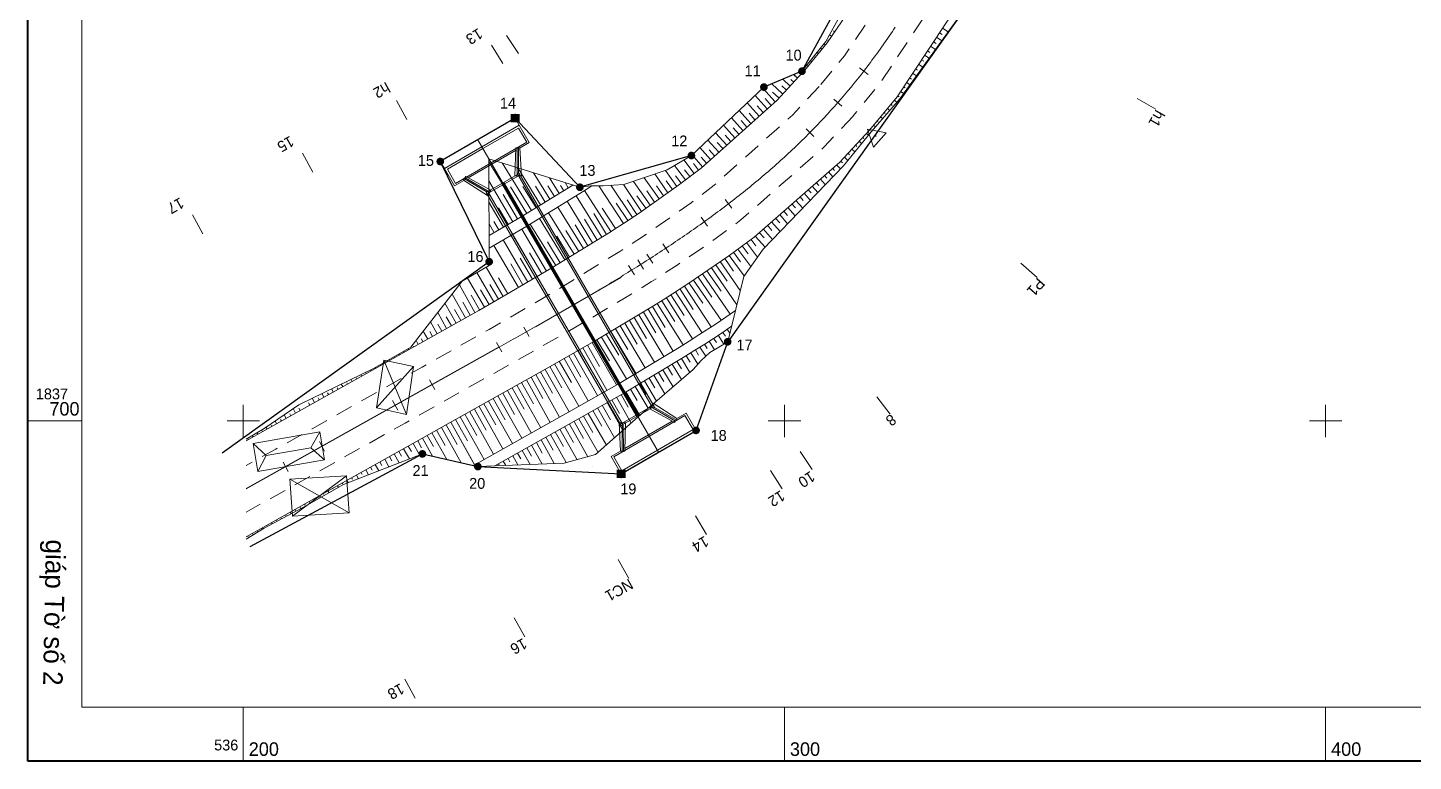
# Model space of a CAD drawing. Header units: metres. Extents: x 536160 to 536557, y 1837637 to 1837913.
# Drawn here: x 536160.2 to 536416.2, y 1837637.1 to 1837772.7 of the extents above; entities that cross this region are included whole.
import ezdxf
from ezdxf.enums import TextEntityAlignment as Align

# ---------------------------------------------------------------- set-up
doc = ezdxf.new("R2010")
doc.units = ezdxf.units.M
doc.header["$MEASUREMENT"] = 0
doc.linetypes.add('DGN Style 2', pattern=[5.262, 3.1572, -2.1048])
doc.layers.get('0').update_dxf_attribs({"color": 1})
for name, color, linetype, lineweight in [('Level 2', 1, 'Continuous', 0), ('Level 20', 1, 'Continuous', 0), ('Level 3', 1, 'Continuous', 0), ('Level 4', 1, 'Continuous', 0), ('Level 44', 1, 'Continuous', 0), ('Level 5', 1, 'Continuous', 0), ('Level 62', 1, 'Continuous', 0), ('Level 63', 1, 'Continuous', 0), ('Level 8', 1, 'Continuous', 0), ('Level 9', 1, 'Continuous', 0)]:
    doc.layers.add(name, color=color, linetype=linetype, lineweight=lineweight)
doc.styles.add('Style-CHAR_FAST_FONT', font='CHAR_FAST_FONT.shx')
doc.styles.add('Style-STANDARD', font='STANDARD.shx')

# ---------------------------------------------------------------- blocks, each defined once
blk = doc.blocks.new('A$C2B2')
at = {"color": 0, "linetype": 'ByBlock', "lineweight": 0, "flags": 128}
blk.add_lwpolyline([(0, 0), (0, 0), (0, 0), (0, 0), (0, 0), (0, 0), (0, 0), (0, 0)], close=True, dxfattribs=at)
blk = doc.blocks.new('A$C7D1')
at = {"color": 7, "linetype": 'Continuous', "lineweight": 0, "xscale": 400.0000000000001, "yscale": 400.0000000000001, "rotation": 98.18340100000023}
blk.add_blockref('A$C2B2', (0, 0.12), dxfattribs=at)
blk = doc.blocks.new('A$C7BE')
at = {"color": 0, "linetype": 'Continuous', "lineweight": 0, "rotation": 243.7030290000004}
blk.add_blockref('A$C7D1', (0.17, -0.43), dxfattribs=at)
blk = doc.blocks.new('BLOCK_')
at = {"color": 0, "linetype": 'ByBlock', "lineweight": 0}
blk.add_point((0, 0), dxfattribs=at)
blk = doc.blocks.new('KH_DIN')
at = {"color": 0, "linetype": 'Continuous', "lineweight": 0, "flags": 128}
blk.add_lwpolyline([(1.08, -1.83), (1.09, 1.71), (-1.99, -0.04)], close=True, dxfattribs=at)
blk.add_lwpolyline([(-0.05, 0, 1), (0.05, 0, 1)], format="xyb", close=True, dxfattribs=at)
at = {"color": 0, "linetype": 'Continuous', "lineweight": 0}
blk.add_blockref('BLOCK_', (0, 0), dxfattribs=at)
at = {"color": 0, "linetype": 'Continuous', "lineweight": 0, "style": 'Style-STANDARD', "flags": 1}
blk.add_attdef('xdata0', text='', height=1, rotation=41.2242, dxfattribs=at).set_placement((0, 0), align=Align.TOP_LEFT)
blk.add_attdef('xdata0', text='', height=1, rotation=41.2242, dxfattribs=at).set_placement((0, 0), align=Align.TOP_LEFT)
blk = doc.blocks.new('*U37')
at = {"layer": 'Level 20', "color": 3, "linetype": 'Continuous', "lineweight": 0}
blk.add_line((0.01, 0.78), (0.01, -0.78), dxfattribs=at)
at = {"layer": 'Level 20', "color": 3, "linetype": 'Continuous', "lineweight": 0, "extrusion": (0, 0, -1)}
blk.add_solid([(0.82, 0.78), (-0.83, 0.78), (0.82, -0.78), (-0.83, -0.78)], dxfattribs=at)

msp = doc.modelspace()

# ---------------------------------------------------------------- hatches: boundary and pattern name
at = {"layer": 'Level 4', "linetype": 'Continuous', "lineweight": 0}
h = msp.add_hatch(color=7, dxfattribs=at)
edge = h.paths.add_edge_path()
edge.add_arc((536303.23, 1837764.62), 0.719, 90, 450)
h = msp.add_hatch(color=7, dxfattribs=at)
edge = h.paths.add_edge_path()
edge.add_arc((536296.2, 1837761.68), 0.719, 90, 450)
h = msp.add_hatch(color=7, dxfattribs=at)
edge = h.paths.add_edge_path()
edge.add_arc((536250.25, 1837755.96), 0.719, 90, 450)
h = msp.add_hatch(color=7, dxfattribs=at)
edge = h.paths.add_edge_path()
edge.add_arc((536236.4, 1837747.94), 0.719, 90, 450)
h = msp.add_hatch(color=7, dxfattribs=at)
edge = h.paths.add_edge_path()
edge.add_arc((536282.8, 1837749.04), 0.719, 90, 450)
h = msp.add_hatch(color=7, dxfattribs=at)
edge = h.paths.add_edge_path()
edge.add_arc((536262.19, 1837743.18), 0.719, 90, 450)
h = msp.add_hatch(color=7, dxfattribs=at)
edge = h.paths.add_edge_path()
edge.add_arc((536245.43, 1837729.42), 0.719, 90, 450)
h = msp.add_hatch(color=7, dxfattribs=at)
edge = h.paths.add_edge_path()
edge.add_arc((536289.5, 1837714.63), 0.719, 90, 450)
h = msp.add_hatch(color=7, dxfattribs=at)
edge = h.paths.add_edge_path()
edge.add_arc((536283.66, 1837698.26), 0.719, 90, 450)
h = msp.add_hatch(color=7, dxfattribs=at)
edge = h.paths.add_edge_path()
edge.add_arc((536233.09, 1837693.92), 0.719, 90, 450)
h = msp.add_hatch(color=7, dxfattribs=at)
edge = h.paths.add_edge_path()
edge.add_arc((536243.34, 1837691.58), 0.719, 90, 450)
h = msp.add_hatch(color=7, dxfattribs=at)
edge = h.paths.add_edge_path()
edge.add_arc((536269.82, 1837690.24), 0.719, 90, 450)

# ---------------------------------------------------------------- linework, layer by layer
at = {"layer": 'Level 2', "color": 7, "linetype": 'Continuous', "lineweight": 0}
for p, q in [((536250.82, 1837767.87), (536248.66, 1837771.24)), ((536308.71, 1837771.08), (536308.34, 1837771.34)), ((536309.28, 1837771.91), (536309.05, 1837772.07)), ((536328.07, 1837770.9), (536329.07, 1837770.24)), ((536328.62, 1837771.74), (536329.14, 1837771.4)), ((536329.18, 1837772.57), (536330.24, 1837771.87)), ((536247.96, 1837766.06), (536245.85, 1837769.46)), ((536306.28, 1837767.92), (536306.05, 1837768.1)), ((536306.91, 1837768.69), (536306.8, 1837768.79)), ((536307.55, 1837769.46), (536307.31, 1837769.66)), ((536308.15, 1837770.26), (536308.01, 1837770.36)), ((536326.42, 1837768.4), (536326.86, 1837768.1)), ((536326.97, 1837769.23), (536327.89, 1837768.62)), ((536327.52, 1837770.07), (536328, 1837769.75)), ((536304.37, 1837765.6), (536304.27, 1837765.69)), ((536305, 1837766.37), (536304.79, 1837766.55)), ((536305.64, 1837767.15), (536305.53, 1837767.24)), ((536324.76, 1837765.9), (536325.55, 1837765.37)), ((536325.31, 1837766.73), (536325.72, 1837766.46)), ((536325.86, 1837767.57), (536326.72, 1837767)), ((536301.02, 1837761.88), (536299.67, 1837763.14)), ((536301.71, 1837762.61), (536301.2, 1837763.09)), ((536302.39, 1837763.35), (536301.7, 1837763.99)), ((536302.39, 1837763.34), (536301.7, 1837763.98)), ((536303.07, 1837764.08), (536302.89, 1837764.25)), ((536303.07, 1837764.07), (536302.89, 1837764.24)), ((536303.73, 1837764.83), (536303.53, 1837765)), ((536315.45, 1837764.04), (536313.87, 1837765.27)), ((536323.1, 1837763.4), (536323.45, 1837763.17)), ((536323.65, 1837764.23), (536324.38, 1837763.75)), ((536324.21, 1837765.07), (536324.59, 1837764.81)), ((536298.27, 1837758.98), (536296.01, 1837761.5)), ((536299.66, 1837760.42), (536297.65, 1837762.29)), ((536298.98, 1837759.68), (536297.81, 1837760.77)), ((536300.34, 1837761.15), (536299.5, 1837761.93)), ((536321.45, 1837760.9), (536322.04, 1837760.5)), ((536322, 1837761.73), (536322.31, 1837761.52)), ((536322.55, 1837762.56), (536323.21, 1837762.13)), ((536230.24, 1837755.7), (536228.28, 1837759.18)), ((536295.29, 1837756.31), (536293.1, 1837758.76)), ((536296.78, 1837757.65), (536294.56, 1837760.13)), ((536296.03, 1837756.98), (536294.93, 1837758.21)), ((536297.52, 1837758.31), (536296.4, 1837759.57)), ((536310.61, 1837758.16), (536309.1, 1837759.48)), ((536310.6, 1837758.16), (536309.1, 1837759.48)), ((536319, 1837757.74), (536319.46, 1837757.36)), ((536319.64, 1837758.51), (536319.88, 1837758.31)), ((536320.27, 1837759.28), (536320.77, 1837758.87)), ((536320.89, 1837760.06), (536321.17, 1837759.88)), ((536365.15, 1837759.57), (536368.62, 1837757.59)), ((536236.4, 1837747.94), (536250.25, 1837755.96)), ((536251, 1837754.66), (536250.25, 1837755.96)), ((536292.31, 1837753.65), (536290.19, 1837756.01)), ((536293.8, 1837754.98), (536291.65, 1837757.38)), ((536293.05, 1837754.31), (536291.99, 1837755.5)), ((536294.54, 1837755.65), (536293.46, 1837756.86)), ((536317.09, 1837755.42), (536317.29, 1837755.26)), ((536317.73, 1837756.19), (536318.15, 1837755.85)), ((536318.36, 1837756.97), (536318.58, 1837756.78)), ((536251, 1837754.66), (536244.08, 1837750.65)), ((536250.85, 1837754.12), (536244.28, 1837750.31)), ((536252.36, 1837751.52), (536250.85, 1837754.12)), ((536252.85, 1837751.46), (536251, 1837754.66)), ((536289.33, 1837750.98), (536287.28, 1837753.26)), ((536290.82, 1837752.31), (536288.74, 1837754.64)), ((536290.07, 1837751.64), (536289.04, 1837752.8)), ((536291.56, 1837752.98), (536290.51, 1837754.15)), ((536305.41, 1837752.58), (536303.98, 1837753.98)), ((536315.15, 1837753.14), (536315.53, 1837752.79)), ((536315.82, 1837753.88), (536316, 1837753.73)), ((536316.46, 1837754.65), (536316.84, 1837754.33)), ((536237.15, 1837746.64), (536244.08, 1837750.65)), ((536237.7, 1837746.5), (536244.28, 1837750.31)), ((536243.32, 1837751.95), (536276.74, 1837694.25)), ((536252.36, 1837751.52), (536245.78, 1837747.71)), ((536250.19, 1837745.26), (536250.33, 1837750.49)), ((536251.12, 1837750.49), (536250.33, 1837750.49)), ((536250.6, 1837745.73), (536250.59, 1837750.5)), ((536250.84, 1837750.49), (536250.59, 1837750.5)), ((536250.84, 1837745.87), (536250.84, 1837750.49)), ((536251.39, 1837745.26), (536251.12, 1837750.49)), ((536252.85, 1837751.46), (536251.13, 1837750.46)), ((536286.35, 1837748.31), (536284.37, 1837750.52)), ((536287.84, 1837749.64), (536285.83, 1837751.89)), ((536287.09, 1837748.98), (536286.1, 1837750.09)), ((536288.58, 1837750.31), (536287.57, 1837751.44)), ((536312.42, 1837750.21), (536312.98, 1837749.7)), ((536313.1, 1837750.94), (536313.36, 1837750.71)), ((536313.78, 1837751.67), (536314.25, 1837751.24)), ((536314.47, 1837752.41), (536314.68, 1837752.21)), ((536212.87, 1837745.96), (536210.92, 1837749.45)), ((536237.15, 1837746.64), (536236.4, 1837747.94)), ((536239.2, 1837743.9), (536245.78, 1837747.71)), ((536251.53, 1837737.83), (536245.36, 1837747.88)), ((536250.32, 1837749.99), (536245.93, 1837747.45)), ((536253.24, 1837738.88), (536247.83, 1837747.68)), ((536283.29, 1837745.74), (536281.4, 1837748.22)), ((536284.86, 1837746.97), (536282.92, 1837749.14)), ((536284.08, 1837746.35), (536283.18, 1837747.54)), ((536285.6, 1837747.64), (536284.62, 1837748.74)), ((536310.38, 1837748.02), (536310.72, 1837747.7)), ((536311.06, 1837748.75), (536311.7, 1837748.15)), ((536311.74, 1837749.48), (536312.04, 1837749.2)), ((536239.01, 1837743.44), (536237.15, 1837746.64)), ((536239.2, 1837743.9), (536237.7, 1837746.5)), ((536240.71, 1837744.46), (536241.1, 1837745.15)), ((536240.85, 1837744.71), (536240.97, 1837744.92)), ((536245.1, 1837742.54), (536240.97, 1837744.92)), ((536245.71, 1837742.67), (536241.1, 1837745.15)), ((536241.54, 1837744.91), (536245.93, 1837747.45)), ((536251, 1837745.73), (536244.9, 1837742.2)), ((536251.15, 1837745.47), (536245.05, 1837741.94)), ((536251.39, 1837745.26), (536250.19, 1837745.26)), ((536250.6, 1837745.73), (536250.84, 1837745.87)), ((536250.7, 1837745.56), (536250.6, 1837745.73)), ((536250.7, 1837745.56), (536275.62, 1837702.52)), ((536254.94, 1837739.92), (536250.73, 1837746.77)), ((536250.94, 1837745.7), (536250.84, 1837745.87)), ((536251, 1837745.73), (536275.92, 1837702.69)), ((536256.64, 1837740.97), (536253.64, 1837745.86)), ((536258.35, 1837742.02), (536256.55, 1837744.95)), ((536276.83, 1837741.02), (536274.05, 1837744.95)), ((536278.46, 1837742.18), (536276.02, 1837745.63)), ((536280.1, 1837743.33), (536277.99, 1837746.3)), ((536281.69, 1837744.53), (536279.66, 1837747.2)), ((536280.9, 1837743.92), (536279.85, 1837745.31)), ((536282.49, 1837745.14), (536281.51, 1837746.42)), ((536307.39, 1837745.36), (536307.81, 1837744.88)), ((536308.14, 1837746.02), (536308.93, 1837745.12)), ((536308.89, 1837746.68), (536309.26, 1837746.26)), ((536309.64, 1837747.34), (536310.32, 1837746.57)), ((536239.01, 1837743.44), (536240.73, 1837744.44)), ((536245.11, 1837741.63), (536240.71, 1837744.46)), ((536244.86, 1837742.4), (536240.85, 1837744.71)), ((536245.1, 1837742.54), (536244.86, 1837742.4)), ((536244.96, 1837742.23), (536244.86, 1837742.4)), ((536245.2, 1837742.37), (536245.1, 1837742.54)), ((536245.11, 1837741.63), (536245.71, 1837742.67)), ((536245.2, 1837742.37), (536270.12, 1837699.34)), ((536249.81, 1837736.82), (536245.37, 1837744.39)), ((536247.79, 1837743.87), (536272.72, 1837700.84)), ((536248.11, 1837744.05), (536273.03, 1837701.02)), ((536252.38, 1837738.35), (536249.38, 1837743.24)), ((536254.09, 1837739.4), (536251.68, 1837743.31)), ((536255.79, 1837740.45), (536253.99, 1837743.38)), ((536257.5, 1837741.49), (536256.29, 1837743.45)), ((536259.2, 1837742.54), (536258.6, 1837743.52)), ((536260.05, 1837743.06), (536259.45, 1837744.04)), ((536267.94, 1837735.01), (536263.07, 1837742.58)), ((536270.23, 1837736.5), (536265.68, 1837743.46)), ((536271.9, 1837737.6), (536267.93, 1837743.54)), ((536273.56, 1837738.71), (536270.26, 1837743.66)), ((536275.19, 1837739.87), (536272.08, 1837744.27)), ((536276.01, 1837740.44), (536274.54, 1837742.53)), ((536277.65, 1837741.6), (536276.34, 1837743.44)), ((536279.28, 1837742.75), (536278.14, 1837744.36)), ((536304.37, 1837742.73), (536304.91, 1837742.12)), ((536305.13, 1837743.39), (536306.14, 1837742.23)), ((536305.88, 1837744.05), (536306.36, 1837743.5)), ((536306.63, 1837744.7), (536307.53, 1837743.67)), ((536244.9, 1837742.2), (536269.83, 1837699.17)), ((536248.08, 1837735.8), (536245.39, 1837740.41)), ((536250.67, 1837737.32), (536248.02, 1837741.85)), ((536264.53, 1837732.91), (536259.82, 1837740.58)), ((536266.24, 1837733.95), (536261.53, 1837741.62)), ((536271.07, 1837737.05), (536268.92, 1837740.26)), ((536272.73, 1837738.16), (536270.91, 1837740.88)), ((536274.38, 1837739.29), (536272.74, 1837741.61)), ((536290.26, 1837739.33), (536289.04, 1837740.92)), ((536301.36, 1837740.1), (536302.02, 1837739.35)), ((536302.12, 1837740.75), (536303.36, 1837739.33)), ((536302.87, 1837741.41), (536303.46, 1837740.73)), ((536303.62, 1837742.07), (536304.75, 1837740.78)), ((536192.54, 1837734.57), (536190.59, 1837738.06)), ((536248.94, 1837736.31), (536247.16, 1837739.36)), ((536259.42, 1837729.77), (536254.71, 1837737.43)), ((536261.13, 1837730.81), (536256.42, 1837738.48)), ((536262.83, 1837731.86), (536258.12, 1837739.53)), ((536265.39, 1837733.43), (536263.03, 1837737.26)), ((536267.09, 1837734.48), (536264.74, 1837738.31)), ((536268.78, 1837735.55), (536266.34, 1837739.34)), ((536285.79, 1837736.02), (536284.63, 1837737.64)), ((536298.35, 1837737.46), (536299.12, 1837736.59)), ((536299.11, 1837738.12), (536300.58, 1837736.43)), ((536299.86, 1837738.78), (536300.57, 1837737.97)), ((536300.61, 1837739.44), (536301.97, 1837737.88)), ((536246.35, 1837734.79), (536245.4, 1837736.42)), ((536247.22, 1837735.3), (536246.31, 1837736.86)), ((536256, 1837727.69), (536251.46, 1837735.46)), ((536257.72, 1837728.72), (536253.01, 1837736.39)), ((536261.98, 1837731.34), (536259.62, 1837735.17)), ((536263.68, 1837732.38), (536261.33, 1837736.22)), ((536295.34, 1837734.83), (536296.22, 1837733.82)), ((536296.09, 1837735.49), (536297.8, 1837733.54)), ((536296.85, 1837736.15), (536297.67, 1837735.2)), ((536297.6, 1837736.8), (536299.19, 1837734.99)), ((536245.49, 1837734.29), (536245.45, 1837734.36)), ((536250.82, 1837724.66), (536246.28, 1837732.43)), ((536252.55, 1837725.67), (536248, 1837733.44)), ((536254.27, 1837726.68), (536249.73, 1837734.45)), ((536258.57, 1837729.24), (536256.21, 1837733.08)), ((536260.27, 1837730.29), (536257.92, 1837734.12)), ((536278.63, 1837731.08), (536277.53, 1837732.75)), ((536292.19, 1837732.37), (536293.3, 1837730.88)), ((536293, 1837732.96), (536295.01, 1837730.25)), ((536293.8, 1837733.56), (536294.71, 1837732.33)), ((536294.59, 1837734.17), (536296.41, 1837732.09)), ((536253.41, 1837726.18), (536251.14, 1837730.06)), ((536255.14, 1837727.19), (536252.86, 1837731.07)), ((536256.86, 1837728.2), (536254.59, 1837732.08)), ((536273.96, 1837728.07), (536272.89, 1837729.76)), ((536275.65, 1837729.15), (536274.57, 1837730.83)), ((536288.96, 1837730.01), (536290.56, 1837727.69)), ((536289.79, 1837730.58), (536292.57, 1837726.82)), ((536290.59, 1837731.17), (536291.89, 1837729.43)), ((536291.39, 1837731.77), (536293.79, 1837728.53)), ((536246.27, 1837722.02), (536243.16, 1837727.41)), ((536248, 1837723.02), (536244.9, 1837728.4)), ((536251.68, 1837725.17), (536249.41, 1837729.05)), ((536272.26, 1837727), (536271.2, 1837728.7)), ((536284.85, 1837727.17), (536289.95, 1837719.76)), ((536285.67, 1837727.74), (536288.27, 1837723.96)), ((536286.49, 1837728.31), (536291.19, 1837721.48)), ((536287.32, 1837728.87), (536289.42, 1837725.83)), ((536288.14, 1837729.44), (536291.84, 1837724.08)), ((536343.69, 1837729.16), (536346.7, 1837726.52)), ((536343.7, 1837729.17), (536346.71, 1837726.53)), ((536242.8, 1837720.03), (536239.92, 1837725.17)), ((536244.54, 1837721.02), (536241.43, 1837726.41)), ((536247.14, 1837722.52), (536245.58, 1837725.21)), ((536248.87, 1837723.52), (536247.15, 1837726.46)), ((536269.74, 1837726.49), (536254, 1837717.38)), ((536281.54, 1837724.92), (536286.45, 1837717.38)), ((536282.38, 1837725.47), (536284.93, 1837721.76)), ((536283.2, 1837726.04), (536288.3, 1837718.63)), ((536284.02, 1837726.6), (536286.58, 1837722.9)), ((536241.05, 1837719.05), (536238.59, 1837723.45)), ((536241.93, 1837719.54), (536240.59, 1837721.93)), ((536243.67, 1837720.52), (536242.12, 1837723.22)), ((536245.4, 1837721.52), (536243.85, 1837724.21)), ((536261.5, 1837720.57), (536260.5, 1837722.3)), ((536277.33, 1837722.22), (536279.72, 1837718.4)), ((536278.18, 1837722.75), (536283.01, 1837715.16)), ((536279.02, 1837723.29), (536281.44, 1837719.49)), ((536279.86, 1837723.83), (536284.77, 1837716.29)), ((536280.7, 1837724.38), (536283.15, 1837720.61)), ((536237.56, 1837717.1), (536235.92, 1837720.03)), ((536239.31, 1837718.08), (536237.26, 1837721.74)), ((536240.18, 1837718.56), (536239.05, 1837720.58)), ((536273.06, 1837719.62), (536277.68, 1837711.9)), ((536273.92, 1837720.13), (536276.23, 1837716.27)), ((536274.78, 1837720.65), (536279.4, 1837712.92)), ((536275.64, 1837721.16), (536277.95, 1837717.3)), ((536276.49, 1837721.69), (536281.26, 1837714.06)), ((536235.82, 1837716.12), (536234.59, 1837718.31)), ((536236.69, 1837716.61), (536235.97, 1837717.89)), ((536238.44, 1837717.59), (536237.51, 1837719.23)), ((536252.8, 1837715.61), (536251.82, 1837717.35)), ((536268.77, 1837717.05), (536271.08, 1837713.19)), ((536269.63, 1837717.56), (536274.25, 1837709.84)), ((536270.49, 1837718.08), (536272.8, 1837714.22)), ((536271.35, 1837718.59), (536275.97, 1837710.87)), ((536272.2, 1837719.11), (536274.51, 1837715.24)), ((536289.39, 1837716.95), (536289.89, 1837716.22)), ((536232.33, 1837714.16), (536231.93, 1837714.89)), ((536233.2, 1837714.65), (536232.9, 1837715.2)), ((536234.07, 1837715.14), (536233.26, 1837716.6)), ((536234.95, 1837715.63), (536234.44, 1837716.54)), ((536247.77, 1837712.79), (536246.79, 1837714.53)), ((536264.48, 1837714.49), (536268.93, 1837706.67)), ((536265.34, 1837715), (536267.65, 1837711.14)), ((536266.2, 1837715.51), (536270.82, 1837707.79)), ((536267.06, 1837716.02), (536269.37, 1837712.16)), ((536267.91, 1837716.54), (536272.53, 1837708.82)), ((536285.22, 1837714.19), (536285.71, 1837713.42)), ((536286.06, 1837714.74), (536287.08, 1837713.17)), ((536286.89, 1837715.28), (536287.41, 1837714.48)), ((536287.73, 1837715.83), (536288.79, 1837714.2)), ((536288.57, 1837716.38), (536289.07, 1837715.65)), ((536227.97, 1837711.72), (536227.92, 1837711.8)), ((536228.84, 1837712.21), (536228.74, 1837712.38)), ((536229.71, 1837712.7), (536229.66, 1837712.79)), ((536230.59, 1837713.19), (536230.48, 1837713.38)), ((536231.46, 1837713.68), (536231.36, 1837713.85)), ((536260.13, 1837712.02), (536262.36, 1837708.11)), ((536261, 1837712.51), (536265.46, 1837704.69)), ((536261.87, 1837713.01), (536264.1, 1837709.1)), ((536262.74, 1837713.5), (536267.19, 1837705.68)), ((536263.61, 1837714), (536265.83, 1837710.09)), ((536281.84, 1837712.06), (536282.57, 1837710.88)), ((536282.68, 1837712.59), (536284.01, 1837710.47)), ((536283.53, 1837713.12), (536284.12, 1837712.19)), ((536284.37, 1837713.66), (536285.46, 1837711.95)), ((536223.61, 1837709.28), (536223.51, 1837709.44)), ((536224.48, 1837709.77), (536224.44, 1837709.83)), ((536225.35, 1837710.25), (536225.27, 1837710.39)), ((536226.22, 1837710.74), (536226.18, 1837710.82)), ((536227.1, 1837711.23), (536227.01, 1837711.39)), ((536254.91, 1837709.06), (536257.12, 1837705.13)), ((536255.79, 1837709.54), (536260.19, 1837701.7)), ((536256.66, 1837710.04), (536258.88, 1837706.13)), ((536257.52, 1837710.53), (536261.98, 1837702.71)), ((536258.39, 1837711.03), (536260.62, 1837707.12)), ((536259.26, 1837711.52), (536263.72, 1837703.7)), ((536277.55, 1837709.48), (536279.45, 1837706.31)), ((536278.41, 1837710), (536279.31, 1837708.49)), ((536279.26, 1837710.51), (536280.98, 1837707.64)), ((536280.12, 1837711.02), (536280.94, 1837709.66)), ((536280.98, 1837711.54), (536282.52, 1837708.97)), ((536218.37, 1837706.34), (536218.11, 1837706.82)), ((536219.24, 1837706.83), (536219.13, 1837707.04)), ((536220.12, 1837707.32), (536219.91, 1837707.69)), ((536220.99, 1837707.81), (536220.9, 1837707.97)), ((536221.86, 1837708.3), (536221.71, 1837708.57)), ((536222.73, 1837708.79), (536222.67, 1837708.9)), ((536235.36, 1837705.83), (536234.38, 1837707.58)), ((536250.55, 1837706.61), (536254.95, 1837698.76)), ((536251.43, 1837707.1), (536253.63, 1837703.17)), ((536252.3, 1837707.59), (536256.7, 1837699.74)), ((536253.17, 1837708.08), (536255.37, 1837704.15)), ((536254.04, 1837708.57), (536258.45, 1837700.72)), ((536273.26, 1837706.92), (536274.43, 1837704.96)), ((536274.12, 1837707.43), (536276.37, 1837703.66)), ((536274.97, 1837707.94), (536276.06, 1837706.13)), ((536275.83, 1837708.46), (536277.91, 1837704.99)), ((536276.69, 1837708.97), (536277.68, 1837707.31)), ((536213.14, 1837703.41), (536212.7, 1837704.19)), ((536214.01, 1837703.9), (536213.81, 1837704.26)), ((536214.88, 1837704.39), (536214.5, 1837705.07)), ((536215.75, 1837704.88), (536215.58, 1837705.19)), ((536216.63, 1837705.37), (536216.3, 1837705.94)), ((536217.5, 1837705.85), (536217.35, 1837706.12)), ((536246.19, 1837704.16), (536248.39, 1837700.24)), ((536247.06, 1837704.65), (536251.46, 1837696.8)), ((536247.94, 1837705.14), (536250.14, 1837701.22)), ((536248.81, 1837705.63), (536253.21, 1837697.78)), ((536249.68, 1837706.12), (536251.88, 1837702.19)), ((536268.95, 1837704.38), (536271.68, 1837699.59)), ((536269.82, 1837704.88), (536271.13, 1837702.57)), ((536270.68, 1837705.38), (536273.3, 1837701.01)), ((536271.54, 1837705.89), (536272.8, 1837703.78)), ((536272.4, 1837706.4), (536274.83, 1837702.34)), ((536317.06, 1837704.44), (536319.5, 1837701.27)), ((536209.65, 1837701.45), (536209.19, 1837702.28)), ((536210.52, 1837701.94), (536210.27, 1837702.39)), ((536212.27, 1837702.92), (536212.03, 1837703.34)), ((536228.55, 1837702.02), (536227.58, 1837703.76)), ((536241.83, 1837701.72), (536246.23, 1837693.87)), ((536242.7, 1837702.21), (536244.9, 1837698.28)), ((536243.57, 1837702.7), (536247.97, 1837694.85)), ((536244.45, 1837703.19), (536246.65, 1837699.26)), ((536245.32, 1837703.68), (536249.72, 1837695.82)), ((536263.74, 1837701.41), (536267.08, 1837695.54)), ((536264.6, 1837701.91), (536266.23, 1837699.06)), ((536265.47, 1837702.4), (536268.61, 1837696.89)), ((536266.34, 1837702.9), (536267.86, 1837700.23)), ((536267.21, 1837703.39), (536270.15, 1837698.24)), ((536268.08, 1837703.89), (536269.5, 1837701.4)), ((536275.77, 1837702.95), (536269.68, 1837699.43)), ((536275.77, 1837702.95), (536269.68, 1837699.43)), ((536275.92, 1837702.69), (536269.83, 1837699.17)), ((536275.92, 1837702.69), (536269.83, 1837699.17)), ((536275.71, 1837703.27), (536275.11, 1837702.23)), ((536275.11, 1837702.23), (536279.71, 1837699.75)), ((536275.62, 1837702.52), (536275.72, 1837702.35)), ((536275.71, 1837703.27), (536280.11, 1837700.44)), ((536275.72, 1837702.35), (536275.97, 1837702.49)), ((536275.72, 1837702.35), (536279.85, 1837699.98)), ((536275.87, 1837702.66), (536275.97, 1837702.49)), ((536275.97, 1837702.49), (536279.97, 1837700.19)), ((536281.81, 1837701.46), (536280.09, 1837700.46)), ((536281.81, 1837701.46), (536283.66, 1837698.26)), ((536204.41, 1837698.52), (536204.22, 1837698.87)), ((536205.29, 1837699.01), (536205.17, 1837699.23)), ((536206.16, 1837699.5), (536205.87, 1837700.01)), ((536207.03, 1837699.99), (536206.87, 1837700.28)), ((536207.9, 1837700.48), (536207.53, 1837701.14)), ((536208.78, 1837700.97), (536208.57, 1837701.34)), ((536237.47, 1837699.28), (536239.51, 1837695.63)), ((536238.34, 1837699.76), (536242.86, 1837691.69)), ((536238.34, 1837699.76), (536242.74, 1837691.91)), ((536239.21, 1837700.25), (536241.41, 1837696.33)), ((536240.08, 1837700.74), (536244.48, 1837692.89)), ((536240.96, 1837701.23), (536243.16, 1837697.31)), ((536259.38, 1837698.95), (536261.02, 1837696.03)), ((536260.26, 1837699.44), (536263.65, 1837693.39)), ((536261.13, 1837699.93), (536262.89, 1837696.79)), ((536262, 1837700.42), (536265.55, 1837694.19)), ((536262.87, 1837700.92), (536264.59, 1837697.89)), ((536269.43, 1837699.63), (536269.69, 1837694.41)), ((536269.43, 1837699.63), (536270.63, 1837699.63)), ((536269.88, 1837699.2), (536269.98, 1837699.02)), ((536270.22, 1837699.16), (536269.98, 1837699.02)), ((536269.98, 1837699.02), (536269.98, 1837694.4)), ((536270.12, 1837699.34), (536270.22, 1837699.16)), ((536270.22, 1837699.16), (536270.23, 1837694.4)), ((536270.63, 1837699.63), (536270.49, 1837694.41)), ((536279.27, 1837699.99), (536274.89, 1837697.45)), ((536281.61, 1837701), (536275.04, 1837697.19)), ((536280.11, 1837700.44), (536279.71, 1837699.75)), ((536279.97, 1837700.19), (536279.85, 1837699.98)), ((536281.61, 1837701), (536283.12, 1837698.4)), ((536200.92, 1837696.57), (536200.79, 1837696.81)), ((536201.8, 1837697.06), (536201.72, 1837697.19)), ((536202.67, 1837697.54), (536202.51, 1837697.83)), ((536203.54, 1837698.03), (536203.46, 1837698.19)), ((536232.23, 1837696.34), (536232.95, 1837695.07)), ((536233.11, 1837696.83), (536234.98, 1837693.49)), ((536233.98, 1837697.32), (536235.14, 1837695.26)), ((536234.85, 1837697.81), (536237.61, 1837692.89)), ((536235.72, 1837698.3), (536237.32, 1837695.44)), ((536236.6, 1837698.79), (536240.24, 1837692.29)), ((536255.02, 1837696.5), (536257.47, 1837692.13)), ((536255.89, 1837696.99), (536257.24, 1837694.58)), ((536256.77, 1837697.48), (536259.67, 1837692.3)), ((536257.64, 1837697.97), (536259.15, 1837695.27)), ((536258.51, 1837698.46), (536261.66, 1837692.85)), ((536268.46, 1837693.38), (536275.04, 1837697.19)), ((536270.5, 1837694.91), (536274.89, 1837697.45)), ((536283.12, 1837698.4), (536276.54, 1837694.6)), ((536283.66, 1837698.26), (536276.74, 1837694.25)), ((536215.03, 1837694.44), (536214.05, 1837696.19)), ((536227.87, 1837693.9), (536228.79, 1837692.26)), ((536228.74, 1837694.39), (536229.24, 1837693.5)), ((536229.62, 1837694.88), (536230.68, 1837692.99)), ((536230.49, 1837695.37), (536231.05, 1837694.36)), ((536231.36, 1837695.85), (536232.56, 1837693.72)), ((536250.66, 1837694.06), (536251.26, 1837692.99)), ((536251.53, 1837694.55), (536252.99, 1837691.96)), ((536252.41, 1837695.04), (536253.26, 1837693.52)), ((536253.28, 1837695.53), (536255.23, 1837692.04)), ((536254.15, 1837696.01), (536255.25, 1837694.05)), ((536267.96, 1837693.44), (536269.69, 1837694.44)), ((536269.69, 1837694.41), (536270.49, 1837694.41)), ((536269.82, 1837690.24), (536276.74, 1837694.25)), ((536269.96, 1837690.79), (536276.54, 1837694.6)), ((536269.98, 1837694.4), (536270.23, 1837694.4)), ((536302.88, 1837694.37), (536305.09, 1837691.03)), ((536208.31, 1837690.68), (536207.34, 1837692.42)), ((536223.51, 1837691.45), (536223.8, 1837690.94)), ((536224.38, 1837691.94), (536225.03, 1837690.8)), ((536225.25, 1837692.43), (536225.61, 1837691.8)), ((536226.13, 1837692.92), (536226.91, 1837691.53)), ((536227, 1837693.41), (536227.42, 1837692.65)), ((536247.17, 1837692.1), (536247.27, 1837691.92)), ((536248.04, 1837692.59), (536248.5, 1837691.78)), ((536248.92, 1837693.08), (536249.27, 1837692.45)), ((536249.79, 1837693.57), (536250.74, 1837691.87)), ((536267.96, 1837693.44), (536269.82, 1837690.24)), ((536268.46, 1837693.38), (536269.96, 1837690.79)), ((536219.15, 1837689.01), (536219.38, 1837688.61)), ((536220.02, 1837689.5), (536220.17, 1837689.23)), ((536220.89, 1837689.99), (536221.26, 1837689.34)), ((536221.77, 1837690.48), (536221.98, 1837690.09)), ((536222.64, 1837690.97), (536223.14, 1837690.07)), ((536297.44, 1837690.86), (536299.58, 1837687.48)), ((536213.91, 1837686.08), (536214.1, 1837685.74)), ((536214.79, 1837686.57), (536214.88, 1837686.4)), ((536215.66, 1837687.06), (536215.84, 1837686.74)), ((536216.53, 1837687.54), (536216.62, 1837687.39)), ((536217.4, 1837688.03), (536217.57, 1837687.73)), ((536218.28, 1837688.52), (536218.36, 1837688.38)), ((536209.55, 1837683.63), (536209.64, 1837683.47)), ((536210.42, 1837684.12), (536210.61, 1837683.79)), ((536211.3, 1837684.61), (536211.4, 1837684.43)), ((536212.17, 1837685.1), (536212.37, 1837684.74)), ((536213.04, 1837685.59), (536213.14, 1837685.42)), ((536205.19, 1837681.19), (536205.31, 1837680.97)), ((536206.06, 1837681.68), (536206.13, 1837681.56)), ((536206.93, 1837682.17), (536207.08, 1837681.91)), ((536207.81, 1837682.66), (536207.89, 1837682.52)), ((536208.68, 1837683.14), (536208.85, 1837682.85)), ((536283.55, 1837682.49), (536285.56, 1837679.03)), ((536200.83, 1837678.75), (536200.91, 1837678.59)), ((536201.7, 1837679.23), (536201.85, 1837678.97)), ((536202.57, 1837679.72), (536202.64, 1837679.6)), ((536203.45, 1837680.21), (536203.56, 1837680.01)), ((536204.32, 1837680.7), (536204.37, 1837680.6)), ((536269.28, 1837674.4), (536271.24, 1837670.91)), ((536250.06, 1837663.63), (536252.02, 1837660.14)), ((536229.82, 1837652.29), (536231.78, 1837648.8))]:
    msp.add_line(p, q, dxfattribs=at)
at = {"layer": 'Level 2', "color": 7, "linetype": 'Continuous', "lineweight": 0, "flags": 128}
for points in [[(536353.1, 1837865.05), (536350.25, 1837857.68), (536348.82, 1837855.61), (536344.21, 1837844.48), (536338.39, 1837829.97), (536332.22, 1837817.09), (536320.99, 1837806.12), (536321.25, 1837797.59), (536316.93, 1837787.05), (536307.65, 1837770.08), (536303.23, 1837764.63), (536303.22, 1837764.62)], [(536353.31, 1837864.97), (536350.38, 1837857.63), (536349.47, 1837855.35), (536345.01, 1837844.16), (536339.22, 1837829.63), (536333.73, 1837816.46), (536327.74, 1837803.03), (536324.34, 1837796.07), (536318.83, 1837785.97), (536307.9, 1837769.89), (536303.43, 1837764.46), (536303.42, 1837764.45)], [(536367.7, 1837859.23), (536364.78, 1837851.89), (536363.87, 1837849.61), (536359.41, 1837838.42), (536353.62, 1837823.89), (536348.21, 1837810.49), (536342.15, 1837796.46), (536338.62, 1837789.02), (536332.78, 1837778.01), (536320.79, 1837759.91), (536315.68, 1837753.71), (536315.68, 1837753.71)], [(536367.86, 1837859.17), (536364.82, 1837851.87), (536364.09, 1837849.52), (536360.25, 1837838.08), (536354.71, 1837823.46), (536348.94, 1837810.19), (536343.44, 1837795.87), (536340, 1837788.34), (536334.12, 1837777.25), (536321.32, 1837759.51), (536316.03, 1837753.4), (536316.03, 1837753.4)], [(536303.23, 1837764.62), (536296.2, 1837761.68), (536282.8, 1837749.04), (536278.33, 1837746.42), (536270.32, 1837743.66), (536266.47, 1837743.46), (536264.24, 1837743.46), (536262.19, 1837743.18), (536245.36, 1837748.45), (536245.43, 1837728.71), (536240.45, 1837725.85), (536230.97, 1837713.66), (536224.2, 1837709.78), (536210.24, 1837702.99), (536203.86, 1837698.63), (536200.52, 1837696.66)], [(536303.42, 1837764.45), (536298.62, 1837759.29), (536284.58, 1837746.73), (536280.39, 1837743.54), (536273.58, 1837738.73), (536270.73, 1837736.82), (536269.1, 1837735.76), (536267.47, 1837734.71), (536257.03, 1837728.3), (536248.48, 1837723.29), (536243.49, 1837720.42), (536231.08, 1837713.46), (536224.28, 1837709.65), (536210.75, 1837702.07), (536204.04, 1837698.31), (536200.52, 1837696.34)], [(536315.68, 1837753.71), (536310.2, 1837747.83), (536294.37, 1837733.98), (536289.73, 1837730.54), (536282.35, 1837725.45), (536279.29, 1837723.46), (536277.56, 1837722.36), (536275.82, 1837721.27), (536264.89, 1837714.73), (536256.12, 1837709.73), (536251.07, 1837706.9), (536238.66, 1837699.94), (536231.85, 1837696.13), (536218.33, 1837688.55), (536211.61, 1837684.79), (536203.76, 1837680.39), (536200.52, 1837678.57)], [(536316.03, 1837753.4), (536310.88, 1837747.16), (536296.08, 1837731.75), (536292.48, 1837726.7), (536289.5, 1837714.63), (536286.22, 1837712.66), (536284.63, 1837711.16), (536283.14, 1837709.5), (536272.99, 1837700.74), (536265.09, 1837693.78), (536259.31, 1837692.2), (536243.34, 1837691.58), (536233.09, 1837693.92), (536218.49, 1837688.26), (536211.82, 1837684.43), (536203.87, 1837680.2), (536200.52, 1837678.16)], [(536260.9, 1837743.59), (536251.37, 1837737.73), (536245.41, 1837734.24)], [(536260.9, 1837743.59), (536251.37, 1837737.73), (536245.41, 1837734.24)], [(536264.43, 1837743.46), (536264.21, 1837743.31), (536262.68, 1837742.33), (536252.4, 1837736.02), (536245.42, 1837731.93)], [(536264.43, 1837743.46), (536264.21, 1837743.31), (536262.68, 1837742.33), (536252.4, 1837736.02), (536245.42, 1837731.93)], [(536290.94, 1837720.44), (536287.36, 1837717.97), (536284.17, 1837715.89), (536282.37, 1837714.75), (536280.52, 1837713.59), (536269.43, 1837706.95), (536260.55, 1837701.9), (536255.48, 1837699.05), (536243.06, 1837692.09), (536242.49, 1837691.78)], [(536290.94, 1837720.44), (536287.36, 1837717.97), (536284.17, 1837715.89), (536282.37, 1837714.75), (536280.52, 1837713.59), (536269.43, 1837706.95), (536260.55, 1837701.9), (536255.48, 1837699.05), (536243.06, 1837692.09), (536242.49, 1837691.78)], [(536290.21, 1837717.51), (536288.47, 1837716.31), (536285.25, 1837714.21), (536283.43, 1837713.06), (536281.57, 1837711.89), (536270.43, 1837705.23), (536261.53, 1837700.15), (536256.45, 1837697.31), (536246.46, 1837691.7)], [(536290.21, 1837717.51), (536288.47, 1837716.31), (536285.25, 1837714.21), (536283.43, 1837713.06), (536281.57, 1837711.89), (536270.43, 1837705.23), (536261.53, 1837700.15), (536256.45, 1837697.31), (536246.46, 1837691.7)]]:
    msp.add_lwpolyline(points, dxfattribs=at)
at = {"layer": 'Level 2', "color": 7, "linetype": 'Continuous', "lineweight": 0}
msp.add_point((536316.86, 1837752.62), dxfattribs=at)
at = {"layer": 'Level 3', "color": 7, "linetype": 'Continuous', "lineweight": 0}
for p, q in [((536247.26, 1837713.68), (536200.52, 1837687.52)), ((536247.28, 1837713.66), (536200.52, 1837687.45))]:
    msp.add_line(p, q, dxfattribs=at)
at = {"layer": 'Level 3', "color": 7, "linetype": 'Continuous', "lineweight": 0, "flags": 128}
for points in [[(536320.48, 1837772.78), (536320.21, 1837772.37), (536319.93, 1837771.95), (536319.65, 1837771.54), (536319.37, 1837771.12), (536319.08, 1837770.71), (536318.8, 1837770.3), (536318.51, 1837769.89), (536318.23, 1837769.48), (536317.94, 1837769.07), (536317.65, 1837768.67), (536317.36, 1837768.26), (536317.06, 1837767.85), (536316.77, 1837767.45), (536316.47, 1837767.05), (536316.17, 1837766.65), (536315.88, 1837766.24), (536315.57, 1837765.85), (536315.27, 1837765.45), (536314.97, 1837765.05), (536314.66, 1837764.65), (536314.66, 1837764.65, -0.015138), (536309.85, 1837758.82)], [(536309.85, 1837758.82, -0.015145), (536304.69, 1837753.27), (536304.69, 1837753.27), (536304.34, 1837752.92), (536303.98, 1837752.57), (536303.63, 1837752.21), (536303.27, 1837751.86), (536302.91, 1837751.51), (536302.55, 1837751.17), (536302.19, 1837750.82), (536301.83, 1837750.48), (536301.47, 1837750.13), (536301.1, 1837749.79), (536300.74, 1837749.45), (536300.37, 1837749.11), (536300, 1837748.77), (536299.63, 1837748.43), (536299.26, 1837748.1), (536298.89, 1837747.76), (536298.52, 1837747.43), (536298.14, 1837747.1), (536297.77, 1837746.77), (536297.39, 1837746.44), (536297.02, 1837746.11), (536296.64, 1837745.79), (536296.26, 1837745.46), (536295.88, 1837745.14), (536295.49, 1837744.81), (536295.11, 1837744.49), (536294.73, 1837744.17), (536294.34, 1837743.85), (536293.96, 1837743.54), (536293.57, 1837743.22), (536293.18, 1837742.91), (536292.79, 1837742.59), (536292.4, 1837742.28), (536292.01, 1837741.97), (536291.62, 1837741.66), (536291.22, 1837741.35), (536290.83, 1837741.04), (536290.44, 1837740.73), (536290.04, 1837740.43), (536289.64, 1837740.12), (536289.25, 1837739.82), (536288.85, 1837739.52), (536288.45, 1837739.21), (536288.05, 1837738.91), (536287.65, 1837738.62), (536287.25, 1837738.32), (536286.84, 1837738.02), (536286.44, 1837737.73), (536286.04, 1837737.43), (536285.63, 1837737.14), (536285.23, 1837736.84), (536284.82, 1837736.55), (536284.41, 1837736.26), (536284.01, 1837735.97), (536283.6, 1837735.68), (536283.19, 1837735.4), (536282.78, 1837735.11), (536282.37, 1837734.82), (536281.96, 1837734.54), (536281.55, 1837734.26), (536281.13, 1837733.97), (536280.72, 1837733.69), (536280.31, 1837733.41), (536279.89, 1837733.13), (536279.48, 1837732.85), (536279.06, 1837732.57), (536278.65, 1837732.3), (536278.23, 1837732.02), (536277.81, 1837731.74), (536277.4, 1837731.47), (536276.98, 1837731.2), (536276.56, 1837730.92), (536276.14, 1837730.65), (536275.72, 1837730.38), (536275.3, 1837730.11), (536274.88, 1837729.84), (536274.46, 1837729.57), (536274.03, 1837729.3), (536273.61, 1837729.03), (536273.19, 1837728.77), (536272.77, 1837728.5), (536272.34, 1837728.23), (536271.92, 1837727.97), (536271.49, 1837727.71), (536271.07, 1837727.44), (536270.64, 1837727.18), (536270.22, 1837726.92), (536269.79, 1837726.66), (536269.36, 1837726.39), (536268.94, 1837726.13), (536268.51, 1837725.88), (536268.08, 1837725.62), (536267.65, 1837725.36), (536267.23, 1837725.1), (536266.8, 1837724.84), (536266.37, 1837724.59), (536265.94, 1837724.33), (536265.51, 1837724.07), (536265.08, 1837723.82), (536264.65, 1837723.57), (536264.22, 1837723.31), (536263.79, 1837723.06), (536263.36, 1837722.8), (536262.92, 1837722.55), (536262.49, 1837722.3), (536262.06, 1837722.05), (536261.63, 1837721.8), (536261.2, 1837721.55), (536260.76, 1837721.29), (536260.33, 1837721.04), (536259.9, 1837720.79), (536259.46, 1837720.55), (536259.03, 1837720.3), (536258.6, 1837720.05), (536258.16, 1837719.8), (536257.73, 1837719.55), (536257.29, 1837719.3), (536256.86, 1837719.06), (536256.43, 1837718.81), (536255.99, 1837718.56), (536255.56, 1837718.31), (536255.12, 1837718.07), (536254.69, 1837717.82), (536254.25, 1837717.58), (536253.82, 1837717.33), (536253.38, 1837717.08), (536252.94, 1837716.84), (536252.51, 1837716.59), (536252.07, 1837716.35), (536251.64, 1837716.1), (536251.2, 1837715.86), (536250.77, 1837715.61), (536250.33, 1837715.37), (536249.89, 1837715.12), (536249.46, 1837714.88), (536249.02, 1837714.63), (536248.58, 1837714.39), (536248.15, 1837714.14), (536247.71, 1837713.9), (536247.28, 1837713.66)]]:
    msp.add_lwpolyline(points, format="xyb", dxfattribs=at)
at = {"layer": 'Level 44', "color": 7, "linetype": 'Continuous', "lineweight": 0}
for p, q in [((536224.6, 1837702.4), (536225.94, 1837711.23)), ((536224.6, 1837702.4), (536231.46, 1837710.06)), ((536225.94, 1837711.23), (536230.13, 1837701.22)), ((536225.94, 1837711.23), (536231.46, 1837710.06)), ((536230.13, 1837701.22), (536231.46, 1837710.06)), ((536224.6, 1837702.4), (536230.13, 1837701.22)), ((536214.11, 1837698.02), (536201.8, 1837695.86)), ((536214.11, 1837698.02), (536212.45, 1837695.06)), ((536214.11, 1837698.02), (536214.99, 1837692.8)), ((536201.8, 1837695.86), (536202.68, 1837690.65)), ((536201.8, 1837695.86), (536204.24, 1837693.64)), ((536204.24, 1837693.64), (536212.45, 1837695.06)), ((536212.45, 1837695.06), (536214.99, 1837692.8)), ((536204.24, 1837693.64), (536202.68, 1837690.65)), ((536214.99, 1837692.8), (536202.68, 1837690.65)), ((536208.61, 1837689.22), (536219.07, 1837689.84)), ((536209.09, 1837682.4), (536208.61, 1837689.22)), ((536208.61, 1837689.22), (536219.55, 1837683.03)), ((536219.07, 1837689.84), (536209.09, 1837682.4)), ((536219.07, 1837689.84), (536219.55, 1837683.03)), ((536209.09, 1837682.4), (536219.55, 1837683.03))]:
    msp.add_line(p, q, dxfattribs=at)
at = {"layer": 'Level 5', "color": 7, "linetype": 'Continuous', "lineweight": 30}
for p, q in [((536334.12, 1837777.25), (536289.5, 1837714.63)), ((536250.25, 1837755.96), (536236.4, 1837747.94)), ((536262.19, 1837743.18), (536250.25, 1837755.96)), ((536283.66, 1837698.26), (536289.5, 1837714.63)), ((536269.82, 1837690.24), (536283.66, 1837698.26)), ((536201.24, 1837676.82), (536233.09, 1837693.92)), ((536233.09, 1837693.92), (536243.34, 1837691.58)), ((536243.34, 1837691.58), (536269.82, 1837690.24))]:
    msp.add_line(p, q, dxfattribs=at)
at = {"layer": 'Level 5', "color": 1, "linetype": 'Continuous', "lineweight": 30, "flags": 128}
for points in [[(536321.25, 1837797.59), (536303.23, 1837764.62), (536296.2, 1837761.68), (536282.8, 1837749.04), (536262.19, 1837743.18), (536250.25, 1837755.96)], [(536236.4, 1837747.94), (536245.43, 1837729.42), (536196.11, 1837694.05)]]:
    msp.add_lwpolyline(points, dxfattribs=at)
at = {"layer": 'Level 62', "color": 7, "linetype": 'Continuous', "lineweight": 0, "flags": 128}
msp.add_lwpolyline([(536170.16, 1837647.13), (536170.16, 1837903.31), (536546.87, 1837903.31), (536546.87, 1837647.13), (536170.16, 1837647.13)], dxfattribs=at)
at = {"layer": 'Level 63', "color": 7, "linetype": 'Continuous', "lineweight": 0}
for p, q in [((536200, 1837697), (536200, 1837703)), ((536300, 1837697), (536300, 1837703)), ((536400, 1837697), (536400, 1837703)), ((536160.16, 1837700), (536170.16, 1837700)), ((536197, 1837700), (536203, 1837700)), ((536297, 1837700), (536303, 1837700)), ((536397, 1837700), (536403, 1837700)), ((536200, 1837637.13), (536200, 1837647.13)), ((536300, 1837637.13), (536300, 1837647.13)), ((536400, 1837637.13), (536400, 1837647.13))]:
    msp.add_line(p, q, dxfattribs=at)
at = {"layer": 'Level 63', "color": 7, "linetype": 'Continuous', "lineweight": 40, "flags": 128}
msp.add_lwpolyline([(536160.16, 1837637.13), (536160.16, 1837913.31), (536556.87, 1837913.31), (536556.87, 1837637.13)], close=True, dxfattribs=at)
at = {"layer": 'Level 63', "color": 7, "linetype": 'Continuous', "lineweight": 13, "flags": 128}
msp.add_lwpolyline([(536170.16, 1837647.13), (536170.16, 1837903.31), (536546.87, 1837903.31), (536546.87, 1837647.13)], close=True, dxfattribs=at)
at = {"layer": 'Level 8', "color": 7, "linetype": 'DGN Style 2', "lineweight": 0, "flags": 128}
for points in [[(536357.02, 1837863.49), (536354.1, 1837856.15), (536353.18, 1837853.86), (536348.73, 1837842.68), (536342.93, 1837828.15), (536337.43, 1837814.94), (536331.38, 1837801.37), (536327.92, 1837794.3), (536322.3, 1837783.99), (536311.06, 1837767.44), (536306.43, 1837761.82), (536306.43, 1837761.82)], [(536363.99, 1837860.71), (536361.06, 1837853.37), (536360.15, 1837851.09), (536355.69, 1837839.9), (536349.9, 1837825.38), (536344.51, 1837812.02), (536338.51, 1837798.12), (536335.03, 1837790.79), (536329.31, 1837779.99), (536317.63, 1837762.36), (536312.67, 1837756.35), (536312.67, 1837756.34)], [(536306.43, 1837761.82), (536301.46, 1837756.48), (536287.02, 1837743.55), (536282.73, 1837740.29), (536275.79, 1837735.39), (536272.89, 1837733.45), (536271.24, 1837732.38), (536269.58, 1837731.31), (536259.03, 1837724.83), (536250.44, 1837719.81), (536245.45, 1837716.93), (536233.04, 1837709.97), (536226.23, 1837706.16), (536212.71, 1837698.58), (536205.99, 1837694.82), (536200.52, 1837691.75)], [(536312.67, 1837756.34), (536307.36, 1837750.64), (536291.93, 1837737.15), (536287.4, 1837733.78), (536280.14, 1837728.79), (536277.14, 1837726.83), (536275.43, 1837725.74), (536273.71, 1837724.67), (536262.88, 1837718.19), (536254.15, 1837713.22), (536249.12, 1837710.39), (536236.7, 1837703.43), (536229.9, 1837699.62), (536216.38, 1837692.04), (536209.66, 1837688.28), (536201.81, 1837683.88), (536200.52, 1837683.16)]]:
    msp.add_lwpolyline(points, dxfattribs=at)
at = {"layer": 'Level 9', "color": 7, "linetype": 'Continuous', "lineweight": 0, "flags": 128}
for points in [[(536353.1, 1837865.05), (536350.25, 1837857.68), (536348.82, 1837855.61), (536344.21, 1837844.48), (536338.39, 1837829.97), (536332.22, 1837817.09), (536320.99, 1837806.12), (536321.25, 1837797.59), (536316.93, 1837787.05), (536307.65, 1837770.08), (536303.23, 1837764.63), (536303.22, 1837764.62)], [(536367.86, 1837859.17), (536364.82, 1837851.87), (536364.09, 1837849.52), (536360.25, 1837838.08), (536354.71, 1837823.46), (536348.94, 1837810.19), (536343.44, 1837795.87), (536340, 1837788.34), (536334.12, 1837777.25), (536321.32, 1837759.51), (536316.03, 1837753.4), (536316.03, 1837753.4)], [(536303.23, 1837764.62), (536296.2, 1837761.68), (536282.8, 1837749.04), (536278.33, 1837746.42), (536270.32, 1837743.66), (536266.47, 1837743.46), (536264.24, 1837743.46), (536262.19, 1837743.18), (536245.36, 1837748.45), (536245.43, 1837728.71), (536240.45, 1837725.85), (536230.97, 1837713.66), (536224.2, 1837709.78), (536210.24, 1837702.99), (536203.86, 1837698.63), (536200.52, 1837696.66)], [(536316.03, 1837753.4), (536310.88, 1837747.16), (536296.08, 1837731.75), (536292.48, 1837726.7), (536289.5, 1837714.63), (536286.22, 1837712.66), (536284.63, 1837711.16), (536283.14, 1837709.5), (536272.99, 1837700.74), (536265.09, 1837693.78), (536259.31, 1837692.2), (536243.34, 1837691.58), (536233.09, 1837693.92), (536218.49, 1837688.26), (536211.82, 1837684.43), (536203.87, 1837680.2), (536200.52, 1837678.16)]]:
    msp.add_lwpolyline(points, dxfattribs=at)

# ---------------------------------------------------------------- block references
at = {"layer": 'Level 2', "color": 7, "linetype": 'Continuous', "lineweight": 0, "rotation": 318.7758070000007}
msp.add_blockref('KH_DIN', (536316.87, 1837752.66), dxfattribs=at)
at = {"layer": 'Level 2', "color": 7, "linetype": 'Continuous', "lineweight": 0, "xscale": 2, "yscale": 2}
for p, rotation in [((536247.88, 1837752.79), 90.67205100000021), ((536248.67, 1837741.91), 120.4758610000003), ((536261.66, 1837730.81), 185.6028860000004), ((536271.62, 1837715.01), 64.11839300000014), ((536264.32, 1837690.57), 138.9551750000003)]:
    msp.add_blockref('A$C7BE', p, dxfattribs=dict(at, rotation=rotation))
at = {"layer": 'Level 20', "color": 3, "linetype": 'Continuous', "lineweight": 0}
for p in [(536250.24, 1837755.96), (536269.81, 1837690.24)]:
    msp.add_blockref('*U37', p, dxfattribs=at)

# ---------------------------------------------------------------- texts
at = {"layer": 'Level 2', "color": 7, "linetype": 'Continuous', "lineweight": 0, "char_height": 2, "attachment_point": 1, "line_spacing_factor": 0.828316, "style": 'Style-CHAR_FAST_FONT'}
for s, insert, rotation in [('13\\P', (536244.49, 1837770.97), 211.8769), ('h2\\P', (536227.36, 1837760.96), 209.3722), ('h1\\P', (536370.39, 1837756.66), 240.3237), ('15\\P', (536209.62, 1837751.01), 209.2639), ('17\\P', (536189.29, 1837739.62), 209.2639), ('P1\\P', (536348.28, 1837725.29), 228.7571), ('P1\\P', (536348.29, 1837725.3), 228.7797), ('8\\P', (536320.89, 1837699.81), 217.5312), ('10\\P', (536305.9, 1837689.18), 213.4484), ('12\\P', (536300.35, 1837685.6), 212.2599), ('14\\P', (536286.25, 1837677.12), 210.0762), ('NC1\\P', (536272.27, 1837669.2), 209.2642), ('16\\P', (536252.68, 1837658.22), 209.2639), ('18\\P', (536230, 1837649.87), 209.2639)]:
    msp.add_mtext(s, dxfattribs=dict(at, insert=insert, rotation=rotation))
at = {"layer": 'Level 4', "color": 7, "linetype": 'Continuous', "lineweight": 0, "style": 'Style-CHAR_FAST_FONT'}
for s, p in [('10', (536301.68, 1837767.59)), ('11', (536294.11, 1837764.69)), ('14', (536248.9, 1837758.72)), ('12', (536280.56, 1837751.74)), ('15', (536233.74, 1837748.13)), ('13', (536263.59, 1837746.29)), ('16', (536242.9, 1837730.39)), ('17', (536292.61, 1837714.03)), ('18', (536287.84, 1837697.33)), ('21', (536232.75, 1837690.85)), ('20', (536243.22, 1837688.47)), ('19', (536271.14, 1837687.45))]:
    msp.add_text(s, height=2, dxfattribs=at).set_placement(p, align=Align.MIDDLE_CENTER)
at = {"layer": 'Level 62', "color": 7, "linetype": 'Continuous', "lineweight": 0, "style": 'Style-CHAR_FAST_FONT'}
msp.add_text('gi%%184p T%%234 s%%232 2', height=3.6, rotation=268.8912, dxfattribs=at).set_placement((536166.86, 1837664.57), align=Align.TOP_CENTER)
at = {"layer": 'Level 63', "color": 7, "linetype": 'Continuous', "lineweight": 0, "style": 'Style-CHAR_FAST_FONT'}
for s, height, p in [('1837', 2, (536161.66, 1837704)), ('700', 2.5, (536164.16, 1837701)), ('200', 2.5, (536201, 1837638.13)), ('300', 2.5, (536301, 1837638.13)), ('400', 2.5, (536401, 1837638.13))]:
    msp.add_text(s, height=height, dxfattribs=at).set_placement(p)
msp.add_text('536', height=2, dxfattribs=at).set_placement((536199.07, 1837639.13), align=Align.RIGHT)

doc.saveas('drawing.dxf')
